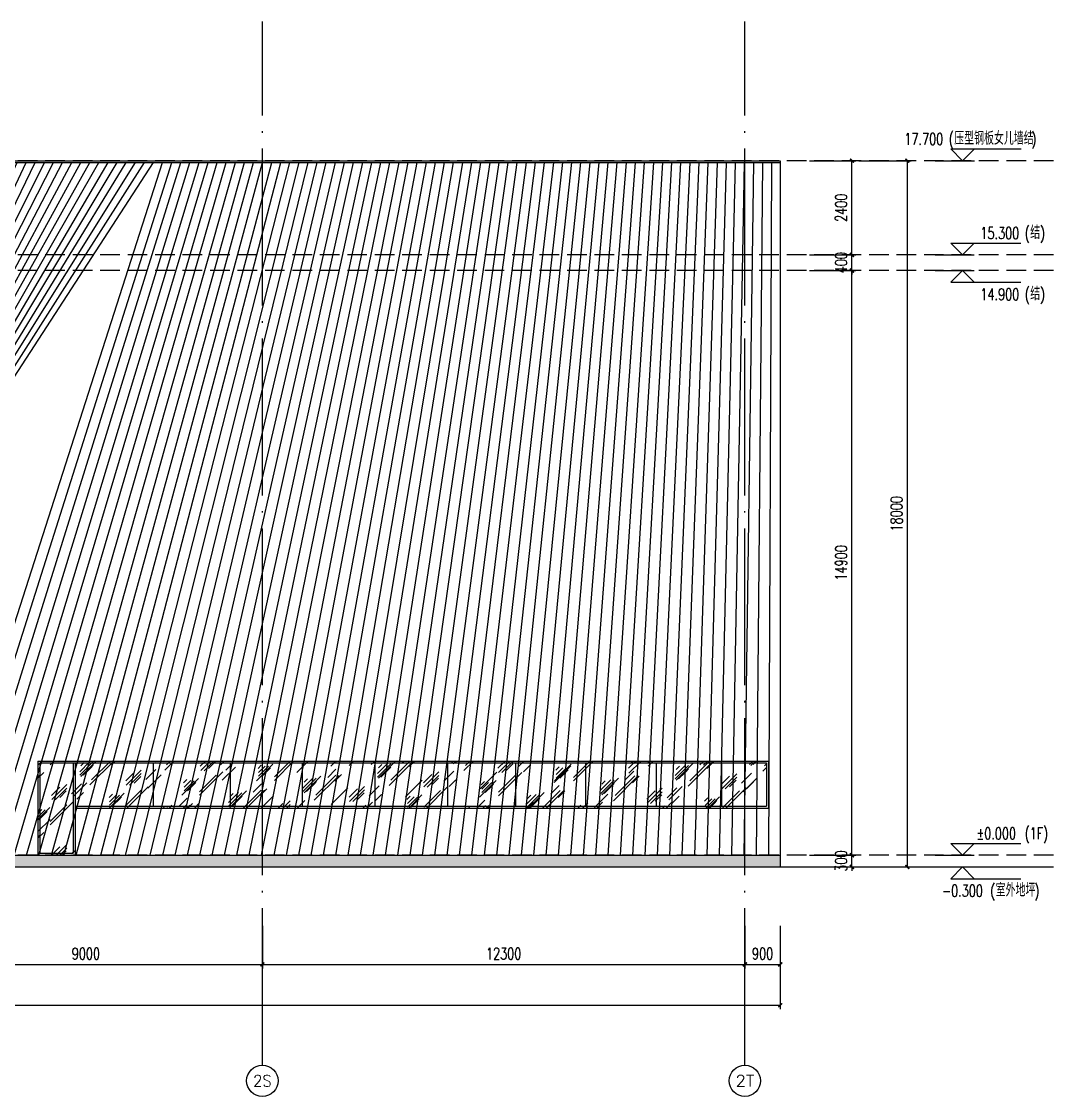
# Model space of a CAD drawing. Extents: x -4210259 to 293730, y -7499 to 868879.
# Drawn here: x -764701 to -738393, y 511087 to 538485 of the extents above; entities that cross this region are included whole.
import ezdxf
from ezdxf.enums import TextEntityAlignment as Align

# ---------------------------------------------------------------- set-up
doc = ezdxf.new("R2010")
doc.units = 0
doc.header["$LTSCALE"] = 1000
doc.header["$MEASUREMENT"] = 0
doc.linetypes.add('__DASH', pattern=[0.35, 0.25, -0.1])
doc.linetypes.add('DOTE', pattern=[2.4200000000000004, 2, -0.2, 0.02, -0.2])
doc.layers.get('Defpoints').update_dxf_attribs({"color": 210})
for name, color, linetype in [('A-AXIS-D', 1, 'Continuous'), ('A-AXIS-DOTE', 14, 'DOTE'), ('A-HATCH-2', 251, 'Continuous'), ('A-LIN-V', 9, 'Continuous'), ('A-WINDOW', 140, 'Continuous'), ('AS-WALL', 40, 'Continuous'), ('DIM_ELEV', 3, 'Continuous'), ('PUB_TEXT', 7, 'Continuous')]:
    doc.layers.add(name, color=color, linetype=linetype)
doc.layers.add('A-WALL-HATCH', color=8, linetype='Continuous', lineweight=13)
doc.styles.add('_TCH_AXIS', font='COMPLEX', dxfattribs={"bigfont": 'GBCBIG'})
doc.styles.add('_TCH_DIM', font='SIMPLEX', dxfattribs={"bigfont": 'GBCBIG'})
doc.styles.add('_TCH_DIM_T3', font='SIMPLEX', dxfattribs={"width": 0.7058823529411765, "bigfont": 'GBCBIG'})
doc.dimstyles.new('_TCH_ARCH&&100', dxfattribs={"dimtxt": 297.5, "dimasz": 100, "dimexe": 100, "dimexo": 100, "dimgap": 126.25, "dimtad": 1, "dimdec": 0, "dimzin": 0, "dimdsep": 46, "dimtxsty": '_TCH_DIM_T3', "dimblk": 'ARCHTICK', "dimcen": 0.09, "dimclrt": 7, "dimazin": 2, "dimtfac": 1, "dimtdec": 0, "dimtix": 1, "dimtmove": 2, "dimatfit": 3, "dimfxl": 0, "dimtolj": 1, "dimtzin": 0, "dimarcsym": 0})

# ---------------------------------------------------------------- blocks, each defined once
blk = doc.blocks.new('_ArchTick')
at = {"color": 0, "linetype": 'ByBlock', "const_width": 0.4}
blk.add_lwpolyline([(-0.5, -0.5), (0.5, 0.5)], dxfattribs=at)
blk = doc.blocks.new('*D769')
at = {"layer": 'A-AXIS-D', "color": 0, "lineweight": -2}
for p, q in [((-903359.332386501, 515440), (-903359.332386501, 513313.3764944364)), ((-745359.3325523962, 515440), (-745359.3325523962, 513313.3764944364)), ((-903359.332386501, 513413.3764944364), (-745359.3325523962, 513413.3764944364))]:
    blk.add_line(p, q, dxfattribs=at)
at = {"layer": 'Defpoints', "color": 0}
for p in [(-903359.332386501, 515540), (-745359.3325523962, 515540), (-745359.3325523962, 513413.3764944364)]:
    blk.add_point(p, dxfattribs=at)
at = {"layer": 'A-AXIS-D', "color": 0, "lineweight": -2, "xscale": 100, "yscale": 100, "zscale": 100, "rotation": 180}
blk.add_blockref('_ArchTick', (-903359.332386501, 513413.3764944364), dxfattribs=at)
at = {"layer": 'A-AXIS-D', "color": 0, "lineweight": -2, "xscale": 100, "yscale": 100, "zscale": 100}
blk.add_blockref('_ArchTick', (-745359.3325523962, 513413.3764944364), dxfattribs=at)
at = {"layer": 'A-AXIS-D', "color": 7, "insert": (-824359.3324694487, 513688.3764944364), "char_height": 297.5, "attachment_point": 5, "style": '_TCH_DIM_T3'}
blk.add_mtext('\\A1;158000', dxfattribs=at)
blk = doc.blocks.new('*D1027')
at = {"layer": 'A-AXIS-D', "color": 0, "lineweight": -2}
for p, q in [((-743352.7827609824, 534937.4520265253), (-742019.449427649, 534937.4520265253)), ((-742119.449427649, 516937.4520265248), (-742119.449427649, 534937.4520265253)), ((-743352.7827609824, 516937.4520265248), (-742019.449427649, 516937.4520265248))]:
    blk.add_line(p, q, dxfattribs=at)
at = {"layer": 'Defpoints', "color": 0}
for p in [(-743452.7827609824, 534937.4520265253), (-742119.449427649, 534937.4520265253), (-743452.7827609824, 516937.4520265248)]:
    blk.add_point(p, dxfattribs=at)
at = {"layer": 'A-AXIS-D', "color": 0, "lineweight": -2, "xscale": 100, "yscale": 100, "zscale": 100}
for p, rotation in [((-742119.449427649, 534937.4520265253), 90), ((-742119.449427649, 516937.4520265248), 270)]:
    blk.add_blockref('_ArchTick', p, dxfattribs=dict(at, rotation=rotation))
at = {"layer": 'A-AXIS-D', "color": 7, "insert": (-742394.4494276488, 525937.452026525), "char_height": 297.5, "attachment_point": 5, "rotation": 90, "style": '_TCH_DIM_T3'}
blk.add_mtext('\\A1;18000', dxfattribs=at)
blk = doc.blocks.new('*D1028')
at = {"layer": 'A-AXIS-D', "color": 0, "lineweight": -2}
for p, q in [((-743531.9758811, 517237.4520265251), (-743531.9758811, 517337.4520265251)), ((-744616.7555745014, 517237.4520265251), (-743431.9758811, 517237.4520265251)), ((-743531.9758811, 516937.4520265248), (-743531.9758811, 517237.4520265251)), ((-744616.7555745014, 516937.4520265248), (-743431.9758811, 516937.4520265248)), ((-743531.9758811, 516937.4520265248), (-743531.9758811, 516837.4520265248))]:
    blk.add_line(p, q, dxfattribs=at)
at = {"layer": 'Defpoints', "color": 0}
for p in [(-744716.7555745014, 517237.4520265251), (-743531.9758811, 517237.4520265251), (-744716.7555745014, 516937.4520265248)]:
    blk.add_point(p, dxfattribs=at)
at = {"layer": 'A-AXIS-D', "color": 0, "lineweight": -2, "xscale": 100, "yscale": 100, "zscale": 100}
for p, rotation in [((-743531.9758811, 517237.4520265251), 270), ((-743531.9758811, 516937.4520265248), 90)]:
    blk.add_blockref('_ArchTick', p, dxfattribs=dict(at, rotation=rotation))
at = {"layer": 'A-AXIS-D', "color": 7, "insert": (-743806.9758810998, 517087.4520265251), "char_height": 297.5, "attachment_point": 5, "rotation": 90, "style": '_TCH_DIM_T3'}
blk.add_mtext('\\A1;300', dxfattribs=at)
blk = doc.blocks.new('*D1029')
at = {"layer": 'A-AXIS-D', "color": 0, "lineweight": -2}
for p, q in [((-744616.7555745014, 532137.4520265254), (-743431.9758811, 532137.4520265254)), ((-743531.9758811, 517237.4520265251), (-743531.9758811, 532137.4520265254)), ((-744616.7555745014, 517237.4520265251), (-743431.9758811, 517237.4520265251))]:
    blk.add_line(p, q, dxfattribs=at)
at = {"layer": 'Defpoints', "color": 0}
for p in [(-744716.7555745014, 532137.4520265254), (-743531.9758811, 532137.4520265254), (-744716.7555745014, 517237.4520265251)]:
    blk.add_point(p, dxfattribs=at)
at = {"layer": 'A-AXIS-D', "color": 0, "lineweight": -2, "xscale": 100, "yscale": 100, "zscale": 100}
for p, rotation in [((-743531.9758811, 532137.4520265254), 90), ((-743531.9758811, 517237.4520265251), 270)]:
    blk.add_blockref('_ArchTick', p, dxfattribs=dict(at, rotation=rotation))
at = {"layer": 'A-AXIS-D', "color": 7, "insert": (-743806.9758810998, 524687.4520265253), "char_height": 297.5, "attachment_point": 5, "rotation": 90, "style": '_TCH_DIM_T3'}
blk.add_mtext('\\A1;14900', dxfattribs=at)
blk = doc.blocks.new('*D1030')
at = {"layer": 'A-AXIS-D', "color": 0, "lineweight": -2}
for p, q in [((-743531.9758811, 532537.4520265254), (-743531.9758811, 532637.4520265254)), ((-744616.7555745014, 532537.4520265254), (-743431.9758811, 532537.4520265254)), ((-743531.9758811, 532137.4520265254), (-743531.9758811, 532537.4520265254)), ((-744616.7555745014, 532137.4520265254), (-743431.9758811, 532137.4520265254)), ((-743531.9758811, 532137.4520265254), (-743531.9758811, 532037.4520265254))]:
    blk.add_line(p, q, dxfattribs=at)
at = {"layer": 'Defpoints', "color": 0}
for p in [(-744716.7555745014, 532537.4520265254), (-743531.9758811, 532537.4520265254), (-744716.7555745014, 532137.4520265254)]:
    blk.add_point(p, dxfattribs=at)
at = {"layer": 'A-AXIS-D', "color": 0, "lineweight": -2, "xscale": 100, "yscale": 100, "zscale": 100}
for p, rotation in [((-743531.9758811, 532537.4520265254), 270), ((-743531.9758811, 532137.4520265254), 90)]:
    blk.add_blockref('_ArchTick', p, dxfattribs=dict(at, rotation=rotation))
at = {"layer": 'A-AXIS-D', "color": 7, "insert": (-743806.9758810998, 532337.4520265254), "char_height": 297.5, "attachment_point": 5, "rotation": 90, "style": '_TCH_DIM_T3'}
blk.add_mtext('\\A1;400', dxfattribs=at)
blk = doc.blocks.new('*D1031')
at = {"layer": 'A-AXIS-D', "color": 0, "lineweight": -2}
for p, q in [((-744616.7555745014, 534937.4520265252), (-743431.9758811, 534937.4520265252)), ((-743531.9758811, 532537.4520265254), (-743531.9758811, 534937.4520265252)), ((-744616.7555745014, 532537.4520265254), (-743431.9758811, 532537.4520265254))]:
    blk.add_line(p, q, dxfattribs=at)
at = {"layer": 'Defpoints', "color": 0}
for p in [(-744716.7555745014, 534937.4520265252), (-743531.9758811, 534937.4520265252), (-744716.7555745014, 532537.4520265254)]:
    blk.add_point(p, dxfattribs=at)
at = {"layer": 'A-AXIS-D', "color": 0, "lineweight": -2, "xscale": 100, "yscale": 100, "zscale": 100}
for p, rotation in [((-743531.9758811, 534937.4520265252), 90), ((-743531.9758811, 532537.4520265254), 270)]:
    blk.add_blockref('_ArchTick', p, dxfattribs=dict(at, rotation=rotation))
at = {"layer": 'A-AXIS-D', "color": 7, "insert": (-743806.9758810998, 533737.4520265253), "char_height": 297.5, "attachment_point": 5, "rotation": 90, "style": '_TCH_DIM_T3'}
blk.add_mtext('\\A1;2400', dxfattribs=at)
blk = doc.blocks.new('*D1032')
at = {"layer": 'A-AXIS-D', "color": 0, "lineweight": -2}
for p, q in [((-746259.3323832984, 515440), (-746259.3323832984, 514353.3764944365)), ((-745359.3325523962, 515440), (-745359.3325523962, 514353.3764944365)), ((-746259.3323832984, 514453.3764944365), (-745359.3325523962, 514453.3764944365))]:
    blk.add_line(p, q, dxfattribs=at)
at = {"layer": 'Defpoints', "color": 0}
for p in [(-746259.3323832984, 515540), (-745359.3325523962, 515540), (-745359.3325523962, 514453.3764944365)]:
    blk.add_point(p, dxfattribs=at)
at = {"layer": 'A-AXIS-D', "color": 0, "lineweight": -2, "xscale": 100, "yscale": 100, "zscale": 100, "rotation": 180}
blk.add_blockref('_ArchTick', (-746259.3323832984, 514453.3764944365), dxfattribs=at)
at = {"layer": 'A-AXIS-D', "color": 0, "lineweight": -2, "xscale": 100, "yscale": 100, "zscale": 100}
blk.add_blockref('_ArchTick', (-745359.3325523962, 514453.3764944365), dxfattribs=at)
at = {"layer": 'A-AXIS-D', "color": 7, "insert": (-745809.3324678473, 514728.3764944365), "char_height": 297.5, "attachment_point": 5, "style": '_TCH_DIM_T3'}
blk.add_mtext('\\A1;900', dxfattribs=at)
blk = doc.blocks.new('*D1033')
at = {"layer": 'A-AXIS-D', "color": 0, "lineweight": -2}
for p, q in [((-758559.3323832984, 515440), (-758559.3323832984, 514353.3764944365)), ((-746259.3323832984, 515440), (-746259.3323832984, 514353.3764944365)), ((-758559.3323832984, 514453.3764944365), (-746259.3323832984, 514453.3764944365))]:
    blk.add_line(p, q, dxfattribs=at)
at = {"layer": 'Defpoints', "color": 0}
for p in [(-758559.3323832984, 515540), (-746259.3323832984, 515540), (-746259.3323832984, 514453.3764944365)]:
    blk.add_point(p, dxfattribs=at)
at = {"layer": 'A-AXIS-D', "color": 0, "lineweight": -2, "xscale": 100, "yscale": 100, "zscale": 100, "rotation": 180}
blk.add_blockref('_ArchTick', (-758559.3323832984, 514453.3764944365), dxfattribs=at)
at = {"layer": 'A-AXIS-D', "color": 0, "lineweight": -2, "xscale": 100, "yscale": 100, "zscale": 100}
blk.add_blockref('_ArchTick', (-746259.3323832984, 514453.3764944365), dxfattribs=at)
at = {"layer": 'A-AXIS-D', "color": 7, "insert": (-752409.3323832984, 514728.3764944365), "char_height": 297.5, "attachment_point": 5, "style": '_TCH_DIM_T3'}
blk.add_mtext('\\A1;12300', dxfattribs=at)
blk = doc.blocks.new('*D1034')
at = {"layer": 'A-AXIS-D', "color": 0, "lineweight": -2}
for p, q in [((-767559.3323832982, 515440), (-767559.3323832982, 514353.3764944365)), ((-758559.3323832984, 515440), (-758559.3323832984, 514353.3764944365)), ((-767559.3323832982, 514453.3764944365), (-758559.3323832984, 514453.3764944365))]:
    blk.add_line(p, q, dxfattribs=at)
at = {"layer": 'Defpoints', "color": 0}
for p in [(-767559.3323832982, 515540), (-758559.3323832984, 515540), (-758559.3323832984, 514453.3764944365)]:
    blk.add_point(p, dxfattribs=at)
at = {"layer": 'A-AXIS-D', "color": 0, "lineweight": -2, "xscale": 100, "yscale": 100, "zscale": 100, "rotation": 180}
blk.add_blockref('_ArchTick', (-767559.3323832982, 514453.3764944365), dxfattribs=at)
at = {"layer": 'A-AXIS-D', "color": 0, "lineweight": -2, "xscale": 100, "yscale": 100, "zscale": 100}
blk.add_blockref('_ArchTick', (-758559.3323832984, 514453.3764944365), dxfattribs=at)
at = {"layer": 'A-AXIS-D', "color": 7, "insert": (-763059.3323832983, 514728.3764944365), "char_height": 297.5, "attachment_point": 5, "style": '_TCH_DIM_T3'}
blk.add_mtext('\\A1;9000', dxfattribs=at)

msp = doc.modelspace()

# ---------------------------------------------------------------- hatches: boundary and pattern name
at = {"layer": 'A-HATCH-2'}
h = msp.add_hatch(dxfattribs=at)
h.set_pattern_fill('ANSI31', color=256, scale=150, angle=135)
h.set_pattern_definition([(90, (-40599583741.43156, -3384804562.000004), (-238.125, -1.848892746611746e-30), [])])
h.paths.add_polyline_path([(-745359.3325523962, 534887.4520265313), (-777259.3323626942, 534887.4520265185), (-777259.3323626935, 517237.4520265372), (-774559.1687588235, 517237.4520265126), (-774559.1687588235, 522237.4520265063), (-769559.1687588105, 522237.4520265063), (-769559.1687588105, 517237.4520265064), (-769340, 517237.4520265249), (-767059.3323832853, 517237.4520265267), (-745359.3325523962, 517237.452026523), (-745359.3325523962, 519629.9999999999), (-745659.3324537943, 519637.4520265246), (-745659.3324537943, 518437.4520265257), (-763334.3153678237, 518412.4520265196), (-763334.3153678237, 517237.4520265145), (-764283.4534580025, 517237.4520265145), (-764283.4534580025, 519637.4520265246), (-745359.3325523962, 519629.9999999999)])
h = msp.add_hatch(dxfattribs=at)
h.set_pattern_fill('ANSI38', color=256, scale=150)
h.set_pattern_definition([(45, (0, 0), (-168.3798022700466, 168.3798022700466), []), (135, (0, 0), (-505.1394068101398, 168.3798022700467), [595.3125, -357.1875])])
h.paths.add_polyline_path([(-769559.3323833103, 517237.4520265249), (-745359.3325523962, 517237.4520265249), (-745359.3325523962, 516937.4520265246), (-769559.3323833103, 516937.4520265246)])
h.paths.add_polyline_path([(-777259.3323626939, 517237.4520265249), (-774559.3323833233, 517237.4520265249), (-774559.3323833233, 516937.4520265245), (-777259.3323626939, 516937.4520265245)])
h.paths.add_polyline_path([(-823059.3323833212, 516937.4520265245), (-778759.3323427011, 516937.4520265245), (-778759.3323427011, 517237.4520265249), (-823059.3323833212, 517237.4520265249)])
h.paths.add_polyline_path([(-831259.3323623936, 517237.4520265392), (-829059.3323833038, 517237.4520265392), (-829059.3323833038, 516937.4520265246), (-831259.3323623936, 516937.4520265246)])
h.paths.add_polyline_path([(-877559.332383292, 516937.4520265246), (-832759.3323424009, 516937.4520265246), (-832759.3323424009, 517237.4520265248), (-877559.332383292, 517237.4520265248)])
h.paths.add_polyline_path([(-885259.3323624021, 516937.4520265246), (-882559.3323833051, 516937.4520265246), (-882559.3323833051, 517237.452026514), (-885259.3323624021, 517237.452026514)])
h.paths.add_polyline_path([(-903359.3323865014, 517237.4520265246), (-886759.3323424095, 517237.4520265246), (-886759.3323424095, 516937.4520265246), (-903359.3323865014, 516937.4520265246)])
at = {"layer": 'A-WALL-HATCH'}
h = msp.add_hatch(dxfattribs=at)
h.set_pattern_fill('玻璃2', color=256, scale=100)
h.set_pattern_definition([(45, (811625.3245257076, 60), (0, 1527.350647362943), [600, -360, 600, -360, 240, -523.28157]), (45, (811595.3245257076, 90), (0, 1527.350647362943), [480, -600, 360, -360, 420, -463.28157]), (45, (811595.3245257076, 180), (0, 1527.350647362943), [360, -720, 240, -360, 540, -463.28157]), (45, (811685.3245257076, 90), (0, 1527.350647362943), [360, -720, 300, -1303.2815]), (45, (811775.3245257076, 180), (0, 1527.350647362943), [180, -900, 120, -1483.2815]), (45, (811625.3245257076, 330), (0, 1527.350647362943), [120, -900, 120, -480, 300, -763.2815700000001]), (45, (812165.3245257076, 240), (0, 1527.350647362943), [600, -900, 720, -475.28157]), (45, (812165.3245257076, 150), (0, 1527.350647362943), [840, -600, 900, -355.28157]), (45, (812315.3245257076, 270), (0, -1697.056274847714), [600, -840, 480, -763.2815700000001]), (45, (812225.3245257076, 450), (0, 1527.350647362943), [300, -1200, 360, -823.2815700000001]), (45, (812405.3245257076, 360), (0, 1527.350647362943), [240, -1200, 240, -1003.2815])])
h.paths.add_polyline_path([(-745709.3324537943, 518437.4520265258), (-745709.3324537943, 519637.4520265247), (-764283.4534580025, 519637.4520265246), (-764283.4534580025, 517237.4520265145), (-763334.3153678237, 517237.4520265144), (-763334.3153678237, 518412.4520265196), (-763334.3153678237, 518437.4520265245)])

# ---------------------------------------------------------------- linework, layer by layer
at = {"layer": 'A-AXIS-D'}
for centre in [(-758560.9317563481, 511487.4552240301), (-746260.9317563479, 511487.4552240301)]:
    msp.add_circle(centre, 400, dxfattribs=at)
at = {"layer": 'A-AXIS-DOTE', "ltscale": 2}
for p, q in [((-758559.3323832984, 511887.4520265246), (-758559.3323832984, 538485.0684404817)), ((-746259.3323832984, 511887.4520265246), (-746259.3323832984, 538485.0684404817))]:
    msp.add_line(p, q, dxfattribs=at)
at = {"layer": 'A-AXIS-DOTE', "linetype": '__DASH', "ltscale": 2}
for p, q in [((-738393.4841132975, 534937.452026525), (-910418.469349959, 534937.4520265246)), ((-738393.4841132975, 532537.452026525), (-910418.469349959, 532537.4520265246)), ((-738393.4841132975, 532137.452026525), (-910418.469349959, 532137.4520265246)), ((-738393.4841132975, 517237.4520265249), (-910418.469349959, 517237.4520265246))]:
    msp.add_line(p, q, dxfattribs=at)
at = {"layer": 'A-LIN-V'}
for p, q in [((-903359.3323865014, 534937.4520265249), (-745359.3325523962, 534937.4520265249)), ((-903359.3323865014, 534887.4520265249), (-745359.3325523962, 534887.4520265249)), ((-745359.3325523962, 534937.4520265249), (-745359.3325523962, 516937.4520265246)), ((-903359.3323865014, 517237.4520265246), (-745359.3325523962, 517237.4520265249))]:
    msp.add_line(p, q, dxfattribs=at)
at = {"layer": 'A-WINDOW'}
for p, q in [((-764283.4534580025, 519637.4520265245), (-764283.4534580025, 517237.4520265145)), ((-764283.4534580025, 519637.4520265246), (-745659.3324537943, 519637.4520265246)), ((-764233.4534580025, 519587.4520265246), (-764233.4534580025, 517287.4520265145)), ((-764233.4534580025, 519587.4520265246), (-745709.3324537943, 519587.4520265246)), ((-763384.3153678239, 519587.4520265246), (-763384.3153678237, 517287.4520265145)), ((-763334.3153678237, 519587.4520265247), (-763334.3153678237, 517237.4520265145)), ((-761344.3153678237, 519587.4520265247), (-761344.3153678237, 518487.4520265255)), ((-759384.4789779601, 519587.4520265247), (-759384.4789779601, 518487.4520265255)), ((-757544.4789779601, 519587.4520265247), (-757544.4789779601, 518487.4520265255)), ((-755694.4789779601, 519587.4520265247), (-755694.4789779601, 518487.4520265255)), ((-753844.4789779601, 519587.4520265247), (-753844.4789779601, 518487.4520265255)), ((-752104.4789779601, 519587.4520265247), (-752104.4789779601, 518487.4520265255)), ((-750324.4789779601, 519587.4520265247), (-750324.4789779601, 518487.4520265255)), ((-748524.4789779601, 519587.4520265247), (-748524.4789779601, 518487.4520265255)), ((-746854.4789779601, 519587.4520265247), (-746854.4789779601, 518487.4520265255)), ((-745709.3324537943, 519587.4520265246), (-745709.3324537943, 518487.4520265257)), ((-745659.3324537943, 519637.4520265246), (-745659.3324537943, 518437.4520265257)), ((-763334.3153678237, 518487.4520265245), (-745709.3324537943, 518487.4520265257)), ((-763334.3153678237, 518437.4520265245), (-745659.3324537943, 518437.4520265257)), ((-764233.4534580025, 517287.4520265145), (-763384.3153678237, 517287.4520265145)), ((-764283.4534580025, 517237.4520265145), (-763334.3153678237, 517237.4520265145))]:
    msp.add_line(p, q, dxfattribs=at)
at = {"layer": 'AS-WALL'}
msp.add_line((-910418.4693499592, 516937.4520265246), (-738393.4841132975, 516937.4520265246), dxfattribs=at)
at = {"layer": 'DIM_ELEV'}
for p, q in [((-740710.0049505179, 534937.4520265249), (-741010.0049505179, 535237.4520265249)), ((-741010.0049505179, 535237.4520265249), (-739222.0049505179, 535237.4520265249)), ((-740710.0049505179, 534937.4520265249), (-740410.0049505179, 535237.4520265249)), ((-741410.0049505179, 534937.4520265249), (-740410.0049505179, 534937.4520265249)), ((-740714.2806204419, 532537.452026525), (-741014.2806204419, 532837.452026525)), ((-741014.2806204419, 532837.452026525), (-739226.2806204419, 532837.452026525)), ((-740714.2806204419, 532537.452026525), (-740414.2806204419, 532837.452026525)), ((-741414.2806204419, 532537.452026525), (-740414.2806204419, 532537.452026525)), ((-741414.2806204419, 532137.452026525), (-740414.2806204419, 532137.452026525)), ((-740714.2806204419, 532137.452026525), (-741014.2806204419, 531837.452026525)), ((-740714.2806204419, 532137.452026525), (-740414.2806204419, 531837.452026525)), ((-741014.2806204419, 531837.452026525), (-739226.2806204419, 531837.452026525)), ((-740714.2806204419, 517237.4520265246), (-741014.2806204419, 517537.4520265246)), ((-741014.2806204419, 517537.4520265246), (-739226.2806204419, 517537.4520265246)), ((-740714.2806204419, 517237.4520265246), (-740414.2806204419, 517537.4520265246)), ((-741414.2806204419, 517237.4520265246), (-740414.2806204419, 517237.4520265246)), ((-741414.2806204419, 516937.4520265246), (-740414.2806204419, 516937.4520265246)), ((-740714.2806204419, 516937.4520265246), (-741014.2806204419, 516637.4520265246)), ((-740714.2806204419, 516937.4520265246), (-740414.2806204419, 516637.4520265246)), ((-741014.2806204419, 516637.4520265246), (-739226.2806204419, 516637.4520265246))]:
    msp.add_line(p, q, dxfattribs=at)

# ---------------------------------------------------------------- texts
at = {"layer": 'PUB_TEXT', "style": '_TCH_DIM', "width": 0.7058823529411765}
for s, p in [('17.700', (-742193.7739465311, 535342.4520265249)), ('(', (-741063.7739465311, 535342.4520265249)), (')', (-738957.8164997227, 535342.4520265249)), ('15.300', (-740256.2806204419, 532942.452026525)), ('(', (-739126.2806204419, 532942.452026525)), (')', (-738740.5359395908, 532942.452026525)), ('14.900', (-740256.2806204419, 531382.452026525)), ('(', (-739126.2806204419, 531382.452026525)), (')', (-738740.5359395908, 531382.452026525)), ('%%P0.000', (-740356.2806204419, 517642.4520265246)), ('(1F)', (-739126.2806204419, 517642.4520265246)), ('-0.300', (-741236.5704536755, 516182.4520265246)), ('(', (-740006.5704536755, 516182.4520265246)), (')', (-738883.5917302712, 516182.4520265246))]:
    msp.add_text(s, height=297.5, dxfattribs=at).set_placement(p)
at = {"layer": 'PUB_TEXT', "style": '_TCH_DIM'}
for s, p in [('压型钢板女儿墙结', (-740923.7739465311, 535342.4520265249)), ('结', (-738986.2806204419, 532942.452026525)), ('结', (-738986.2806204419, 531382.452026525)), ('室外地坪', (-739866.5704536755, 516182.4520265246))]:
    msp.add_text(s, height=337.5886524822695, dxfattribs=at).set_placement(p)
at = {"layer": 'PUB_TEXT', "style": '_TCH_AXIS'}
for s, height, p, p2 in [('2S', 294.2760132042728, (-758799.1551956087, 511340.3172174279), (-758322.7083170875, 511340.3172174279)), ('2T', 288.1176230394148, (-746501.0297755474, 511343.3964125104), (-746020.8337371483, 511343.3964125104))]:
    msp.add_text(s, height=height, dxfattribs=at).set_placement(p, p2, align=Align.FIT)

# ---------------------------------------------------------------- dimensions: what is measured, and where the dimension line sits
at = {"layer": 'A-AXIS-D'}
for p1, p2, distance, picture, middle in [((-744716.7555745011, 532537.4520265252), (-744716.7555745011, 534937.4520265249), -1184.7796934010694, '*D1031', (-743806.9758810998, 533737.4520265253)), ((-743452.7827609822, 516937.4520265246), (-743452.7827609822, 534937.452026525), -1333.3333333331393, '*D1027', (-742394.4494276488, 525937.452026525)), ((-744716.7555745011, 532137.4520265252), (-744716.7555745011, 532537.4520265252), -1184.7796934010694, '*D1030', (-743806.9758810998, 532337.4520265254)), ((-744716.7555745011, 517237.4520265249), (-744716.7555745011, 532137.4520265252), -1184.7796934010694, '*D1029', (-743806.9758810998, 524687.4520265253)), ((-744716.7555745011, 516937.4520265246), (-744716.7555745011, 517237.4520265249), -1184.7796934010694, '*D1028', (-743806.9758810998, 517087.4520265251))]:
    dim = msp.add_aligned_dim(p1=p1, p2=p2, distance=distance, dimstyle='_TCH_ARCH&&100', dxfattribs=at)
    dim.commit()
    dim.dimension.update_dxf_attribs({"geometry": picture, "text_midpoint": middle})
for base, p1, p2, picture, middle in [((-745359.3325523962, 513413.3764944364), (-903359.332386501, 515540), (-745359.3325523962, 515540), '*D769', (-824359.3324694487, 513688.3764944364)), ((-758559.3323832984, 514453.3764944365), (-767559.3323832982, 515540), (-758559.3323832984, 515540), '*D1034', (-763059.3323832983, 514728.3764944365)), ((-746259.3323832984, 514453.3764944365), (-758559.3323832984, 515540), (-746259.3323832984, 515540), '*D1033', (-752409.3323832984, 514728.3764944365)), ((-745359.3325523962, 514453.3764944365), (-746259.3323832984, 515540), (-745359.3325523962, 515540), '*D1032', (-745809.3324678473, 514728.3764944365))]:
    dim = msp.add_linear_dim(base=base, p1=p1, p2=p2, angle=0, dimstyle='_TCH_ARCH&&100', override={"dimgap": 0}, dxfattribs=at)
    dim.commit()
    dim.dimension.update_dxf_attribs({"geometry": picture, "text_midpoint": middle, "dimtype": 129})

doc.saveas('drawing.dxf')
